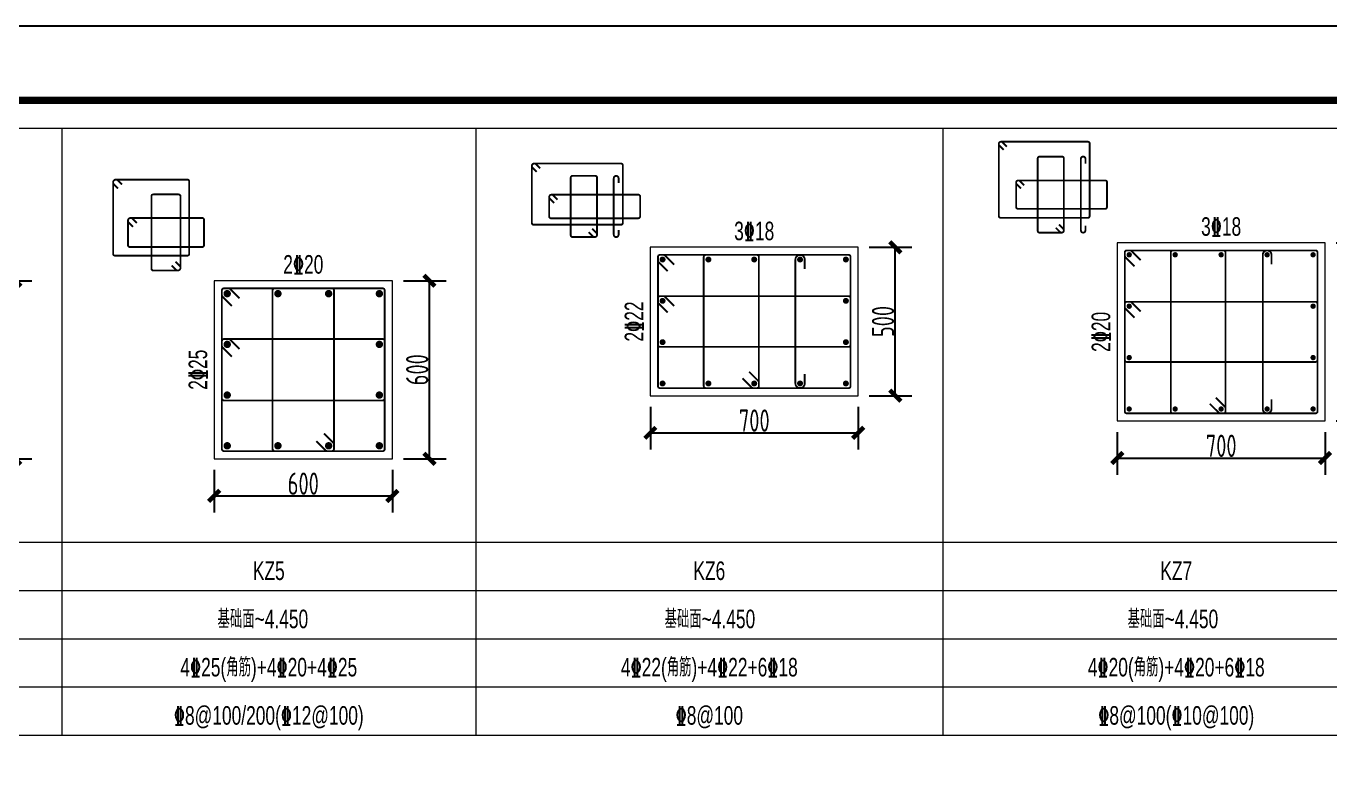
# Model space of a CAD drawing. Extents: x -695511 to 885008, y -751583 to -95266.
# Drawn here: x 273576 to 291143, y -246034 to -236036 of the extents above; entities that cross this region are included whole.
import ezdxf
from ezdxf.enums import TextEntityAlignment as Align

# ---------------------------------------------------------------- set-up
doc = ezdxf.new("R2010")
doc.units = 0
doc.header["$LTSCALE"] = 1000
doc.header["$MEASUREMENT"] = 0
doc.layers.add('PUB_TITLE', color=4, linetype='Continuous')
for name, color, linetype, lineweight in [('柱原位标注', 7, 'Continuous', 18), ('柱尺寸标注', 3, 'Continuous', 18), ('柱截面轮廓', 7, 'Continuous', 18), ('柱箍筋', 1, 'Continuous', 25), ('柱纵筋', 1, 'Continuous', 70), ('柱表文字', 7, 'Continuous', 18), ('柱表边线', 253, 'Continuous', 18)]:
    doc.layers.add(name, color=color, linetype=linetype, lineweight=lineweight)
doc.styles.add('样式 1', font='GS_TXT.shx', dxfattribs={"width": 0.7, "height": 375, "bigfont": 'yjkchn.shx'})
doc.styles.add('盈建科标注', font='yjkeng.shx', dxfattribs={"width": 0.7, "height": 300, "bigfont": 'yjkchn.shx'})
doc.dimstyles.new('盈建科结构', dxfattribs={"dimscale": 150, "dimtxt": 2.5, "dimasz": 1, "dimexe": 1.5, "dimexo": 1.5, "dimgap": 1, "dimtad": 1, "dimdec": 0, "dimzin": 0, "dimdsep": 46, "dimtxsty": '盈建科标注', "dimblk": 'ARCHTICK', "dimcen": 0.09, "dimclrt": 7, "dimadec": 0, "dimazin": 0, "dimtfac": 1, "dimtdec": 4, "dimtix": 1, "dimtmove": 2, "dimatfit": 3, "dimfxl": 1, "dimtolj": 1, "dimtzin": 0, "dimarcsym": 0})

# ---------------------------------------------------------------- blocks, each defined once
blk = doc.blocks.new('_ArchTick')
at = {"color": 0, "linetype": 'ByBlock', "const_width": 0.4}
blk.add_lwpolyline([(-0.5, -0.5), (0.5, 0.5)], dxfattribs=at)
blk = doc.blocks.new('*D299')
at = {"layer": 'Defpoints', "color": 0, "transparency": 16777216}
for p in [(272931, -239468), (273431, -239468), (272931, -241868)]:
    blk.add_point(p, dxfattribs=at)
at = {"layer": '柱尺寸标注', "color": 0, "lineweight": -2, "transparency": 16777216}
for p, q in [((273081, -239468), (273656, -239468)), ((273431, -241868), (273431, -239468)), ((273081, -241868), (273656, -241868))]:
    blk.add_line(p, q, dxfattribs=at)
at = {"layer": '柱尺寸标注', "color": 0, "linetype": 'ByBlock', "lineweight": -2, "transparency": 16777216, "xscale": 150, "yscale": 150, "zscale": 150}
for p, rotation in [((273431, -239468), 90), ((273431, -241868), 270)]:
    blk.add_blockref('_ArchTick', p, dxfattribs=dict(at, rotation=rotation))
at = {"layer": '柱尺寸标注', "color": 7, "lineweight": 18, "transparency": 16777216, "insert": (273266, -240668), "char_height": 300, "attachment_point": 5, "rotation": 90, "style": '盈建科标注'}
blk.add_mtext('\\A1;600', dxfattribs=at)
blk = doc.blocks.new('*D300')
at = {"layer": 'Defpoints', "color": 0, "transparency": 16777216}
for p in [(276111, -241868), (278511, -241868), (278511, -242368)]:
    blk.add_point(p, dxfattribs=at)
at = {"layer": '柱尺寸标注', "color": 0, "lineweight": -2, "transparency": 16777216}
for p, q in [((276111, -242018), (276111, -242593)), ((278511, -242018), (278511, -242593)), ((276111, -242368), (278511, -242368))]:
    blk.add_line(p, q, dxfattribs=at)
at = {"layer": '柱尺寸标注', "color": 0, "linetype": 'ByBlock', "lineweight": -2, "transparency": 16777216, "xscale": 150, "yscale": 150, "zscale": 150, "rotation": 180}
blk.add_blockref('_ArchTick', (276111, -242368), dxfattribs=at)
at = {"layer": '柱尺寸标注', "color": 0, "linetype": 'ByBlock', "lineweight": -2, "transparency": 16777216, "xscale": 150, "yscale": 150, "zscale": 150}
blk.add_blockref('_ArchTick', (278511, -242368), dxfattribs=at)
at = {"layer": '柱尺寸标注', "color": 7, "lineweight": 18, "transparency": 16777216, "insert": (277311, -242203), "char_height": 300, "attachment_point": 5, "style": '盈建科标注'}
blk.add_mtext('\\A1;600', dxfattribs=at)
blk = doc.blocks.new('*D301')
at = {"layer": 'Defpoints', "color": 0, "transparency": 16777216}
for p in [(278511, -239468), (279011, -239468), (278511, -241868)]:
    blk.add_point(p, dxfattribs=at)
at = {"layer": '柱尺寸标注', "color": 0, "lineweight": -2, "transparency": 16777216}
for p, q in [((278661, -239468), (279236, -239468)), ((279011, -241868), (279011, -239468)), ((278661, -241868), (279236, -241868))]:
    blk.add_line(p, q, dxfattribs=at)
at = {"layer": '柱尺寸标注', "color": 0, "linetype": 'ByBlock', "lineweight": -2, "transparency": 16777216, "xscale": 150, "yscale": 150, "zscale": 150}
for p, rotation in [((279011, -239468), 90), ((279011, -241868), 270)]:
    blk.add_blockref('_ArchTick', p, dxfattribs=dict(at, rotation=rotation))
at = {"layer": '柱尺寸标注', "color": 7, "lineweight": 18, "transparency": 16777216, "insert": (278846, -240668), "char_height": 300, "attachment_point": 5, "rotation": 90, "style": '盈建科标注'}
blk.add_mtext('\\A1;600', dxfattribs=at)
blk = doc.blocks.new('*D302')
at = {"layer": 'Defpoints', "color": 0, "transparency": 16777216}
for p in [(281987, -241018), (284787, -241018), (284787, -241518)]:
    blk.add_point(p, dxfattribs=at)
at = {"layer": '柱尺寸标注', "color": 0, "lineweight": -2, "transparency": 16777216}
for p, q in [((281987, -241168), (281987, -241743)), ((284787, -241168), (284787, -241743)), ((281987, -241518), (284787, -241518))]:
    blk.add_line(p, q, dxfattribs=at)
at = {"layer": '柱尺寸标注', "color": 0, "linetype": 'ByBlock', "lineweight": -2, "transparency": 16777216, "xscale": 150, "yscale": 150, "zscale": 150, "rotation": 180}
blk.add_blockref('_ArchTick', (281987, -241518), dxfattribs=at)
at = {"layer": '柱尺寸标注', "color": 0, "linetype": 'ByBlock', "lineweight": -2, "transparency": 16777216, "xscale": 150, "yscale": 150, "zscale": 150}
blk.add_blockref('_ArchTick', (284787, -241518), dxfattribs=at)
at = {"layer": '柱尺寸标注', "color": 7, "lineweight": 18, "transparency": 16777216, "insert": (283387, -241353), "char_height": 300, "attachment_point": 5, "style": '盈建科标注'}
blk.add_mtext('\\A1;700', dxfattribs=at)
blk = doc.blocks.new('*D303')
at = {"layer": 'Defpoints', "color": 0, "transparency": 16777216}
for p in [(284787, -239018), (285287, -239018), (284787, -241018)]:
    blk.add_point(p, dxfattribs=at)
at = {"layer": '柱尺寸标注', "color": 0, "lineweight": -2, "transparency": 16777216}
for p, q in [((284937, -239018), (285512, -239018)), ((285287, -241018), (285287, -239018)), ((284937, -241018), (285512, -241018))]:
    blk.add_line(p, q, dxfattribs=at)
at = {"layer": '柱尺寸标注', "color": 0, "linetype": 'ByBlock', "lineweight": -2, "transparency": 16777216, "xscale": 150, "yscale": 150, "zscale": 150}
for p, rotation in [((285287, -239018), 90), ((285287, -241018), 270)]:
    blk.add_blockref('_ArchTick', p, dxfattribs=dict(at, rotation=rotation))
at = {"layer": '柱尺寸标注', "color": 7, "lineweight": 18, "transparency": 16777216, "insert": (285122, -240018), "char_height": 300, "attachment_point": 5, "rotation": 90, "style": '盈建科标注'}
blk.add_mtext('\\A1;500', dxfattribs=at)
blk = doc.blocks.new('*D304')
at = {"layer": 'Defpoints', "color": 0, "transparency": 16777216}
for p in [(288278, -241358), (291078, -241358), (291078, -241858)]:
    blk.add_point(p, dxfattribs=at)
at = {"layer": '柱尺寸标注', "color": 0, "lineweight": -2, "transparency": 16777216}
for p, q in [((288278, -241508), (288278, -242083)), ((291078, -241508), (291078, -242083)), ((288278, -241858), (291078, -241858))]:
    blk.add_line(p, q, dxfattribs=at)
at = {"layer": '柱尺寸标注', "color": 0, "linetype": 'ByBlock', "lineweight": -2, "transparency": 16777216, "xscale": 150, "yscale": 150, "zscale": 150, "rotation": 180}
blk.add_blockref('_ArchTick', (288278, -241858), dxfattribs=at)
at = {"layer": '柱尺寸标注', "color": 0, "linetype": 'ByBlock', "lineweight": -2, "transparency": 16777216, "xscale": 150, "yscale": 150, "zscale": 150}
blk.add_blockref('_ArchTick', (291078, -241858), dxfattribs=at)
at = {"layer": '柱尺寸标注', "color": 7, "lineweight": 18, "transparency": 16777216, "insert": (289678, -241693), "char_height": 300, "attachment_point": 5, "style": '盈建科标注'}
blk.add_mtext('\\A1;700', dxfattribs=at)
blk = doc.blocks.new('*D305')
at = {"layer": 'Defpoints', "color": 0, "transparency": 16777216}
for p in [(291078, -238958), (291578, -238958), (291078, -241358)]:
    blk.add_point(p, dxfattribs=at)
at = {"layer": '柱尺寸标注', "color": 0, "lineweight": -2, "transparency": 16777216}
for p, q in [((291228, -238958), (291803, -238958)), ((291578, -241358), (291578, -238958)), ((291228, -241358), (291803, -241358))]:
    blk.add_line(p, q, dxfattribs=at)
at = {"layer": '柱尺寸标注', "color": 0, "linetype": 'ByBlock', "lineweight": -2, "transparency": 16777216, "xscale": 150, "yscale": 150, "zscale": 150}
for p, rotation in [((291578, -238958), 90), ((291578, -241358), 270)]:
    blk.add_blockref('_ArchTick', p, dxfattribs=dict(at, rotation=rotation))
at = {"layer": '柱尺寸标注', "color": 7, "lineweight": 18, "transparency": 16777216, "insert": (291413, -240158), "char_height": 300, "attachment_point": 5, "rotation": 90, "style": '盈建科标注'}
blk.add_mtext('\\A1;600', dxfattribs=at)

msp = doc.modelspace()

# ---------------------------------------------------------------- linework, layer by layer
at = {"layer": 'PUB_TITLE'}
msp.add_lwpolyline([(245737.5, -295436.5), (329837.5, -295436.5), (329837.5, -236036.5), (245737.5, -236036.5)], close=True, dxfattribs=at)
at = {"layer": 'PUB_TITLE', "const_width": 100}
msp.add_lwpolyline([(248237.5, -294436.5), (328837.5, -294436.5), (328837.5, -237036.5), (248237.5, -237036.5)], close=True, dxfattribs=at)
at = {"layer": '柱截面轮廓', "lineweight": 18}
for points in [[(284786.6, -239017.8), (281986.6, -239017.8), (281986.6, -241017.8), (284786.6, -241017.8)], [(291077.5, -238957.8), (288277.5, -238957.8), (288277.5, -241357.8), (291077.5, -241357.8)], [(278511.2, -239467.8), (276111.2, -239467.8), (276111.2, -241867.8), (278511.2, -241867.8)]]:
    msp.add_lwpolyline(points, close=True, dxfattribs=at)
at = {"layer": '柱箍筋', "lineweight": 25, "const_width": 25}
for points in [[(286790.3, -237660.8), (286733.8, -237604.3, 0.6681786), (286681.7, -237625.8), (286681.7, -238595.3, 0.4142136), (286706.7, -238620.3), (287881.7, -238620.3, 0.4142136), (287906.7, -238595.3), (287906.7, -237620.3, 0.4142136), (287881.7, -237595.3), (286712.2, -237595.3, 0.6681786), (286690.6, -237647.4), (286747.2, -237704)], [(287449.4, -238754.8), (287506, -238811.4, 0.6681786), (287558, -238789.8), (287558, -237820.3, 0.4142136), (287533, -237795.3), (287231, -237795.3, 0.4142136), (287206, -237820.3), (287206, -238795.3, 0.4142136), (287231, -238820.3), (287527.5, -238820.3, 0.6681786), (287549.1, -238768.3), (287492.5, -238711.7)], [(287849, -238725.8), (287849, -238789.8, -1), (287788, -238789.8), (287788, -237825.8, -1), (287849, -237825.8), (287849, -237889.8)], [(280502.8, -237954.8), (280446.3, -237898.2, 0.6681786), (280390.8, -237921.2), (280390.8, -238688.7, 0.4142136), (280415.8, -238713.7), (281590.8, -238713.7, 0.4142136), (281615.8, -238688.7), (281615.8, -237913.7, 0.4142136), (281590.8, -237888.7), (280423.3, -237888.7, 0.6681786), (280400.3, -237944.1), (280456.9, -238000.7)], [(274869.2, -238172.9), (274812.7, -238116.3, 0.6681786), (274748.7, -238142.8), (274748.7, -239105.3, 0.4142136), (274773.7, -239130.3), (275748.7, -239130.3, 0.4142136), (275773.7, -239105.3), (275773.7, -238130.3, 0.4142136), (275748.7, -238105.3), (274786.2, -238105.3, 0.6681786), (274759.6, -238169.4), (274816.2, -238225.9)], [(281157.1, -238814.2), (281213.6, -238870.8, 0.6681786), (281269.1, -238847.8), (281269.1, -238080.3, 0.4142136), (281244.1, -238055.3), (280939.1, -238055.3, 0.4142136), (280914.1, -238080.3), (280914.1, -238855.3, 0.4142136), (280939.1, -238880.3), (281236.6, -238880.3, 0.6681786), (281259.6, -238824.9), (281203, -238768.3)], [(281559.1, -238783.8), (281559.1, -238847.8, -1), (281494.1, -238847.8), (281494.1, -238087.8, -1), (281559.1, -238087.8), (281559.1, -238151.8)], [(286980.5, -238225.3), (286924, -238168.7, -0.6681786), (286945.5, -238116.7), (288115, -238116.7, -0.4142136), (288140, -238141.7), (288140, -238474, -0.4142136), (288115, -238499), (286940, -238499, -0.4142136), (286915, -238474), (286915, -238147.2, -0.6681786), (286967.1, -238125.6), (287023.7, -238182.2)], [(275536.4, -239262.8), (275593, -239319.4, 0.6681786), (275657, -239292.8), (275657, -238330.3, 0.4142136), (275632, -238305.3), (275290.3, -238305.3, 0.4142136), (275265.3, -238330.3), (275265.3, -239305.3, 0.4142136), (275290.3, -239330.3), (275619.5, -239330.3, 0.6681786), (275646, -239266.3), (275589.4, -239209.7)], [(280690.2, -238420.7), (280633.6, -238364.1, -0.6681786), (280656.6, -238308.7), (281824.1, -238308.7, -0.4142136), (281849.1, -238333.7), (281849.1, -238602, -0.4142136), (281824.1, -238627), (280649.1, -238627, -0.4142136), (280624.1, -238602), (280624.1, -238341.2, -0.6681786), (280679.6, -238318.2), (280736.2, -238374.8)], [(275016.2, -238742.6), (274959.6, -238686, -0.6681786), (274986.2, -238622), (275948.7, -238622, -0.4142136), (275973.7, -238647), (275973.7, -238988.7, -0.4142136), (275948.7, -239013.7), (274973.7, -239013.7, -0.4142136), (274948.7, -238988.7), (274948.7, -238659.5, -0.6681786), (275012.7, -238633), (275069.2, -238689.6)], [(288593, -239190.6), (288470.1, -239067.7, 0.1989124), (288452.4, -239060.3), (288405, -239060.3, 0.4142136), (288380, -239085.3), (288380, -241230.3, 0.4142136), (288405, -241255.3), (290950, -241255.3, 0.4142136), (290975, -241230.3), (290975, -239085.3, 0.4142136), (290950, -239060.3), (288405, -239060.3, 0.4142136), (288380, -239085.3), (288380, -239132.7, 0.1989124), (288387.3, -239150.4), (288510.3, -239273.3)], [(289523, -241125.1), (289646, -241248, 0.1989124), (289663.6, -241255.3), (289711, -241255.3, 0.4142136), (289736, -241230.3), (289736, -239085.3, 0.4142136), (289711, -239060.3), (289024.5, -239060.3, 0.4142136), (288999.5, -239085.3), (288999.5, -241230.3, 0.4142136), (289024.5, -241255.3), (289711, -241255.3, 0.4142136), (289736, -241230.3), (289736, -241183, 0.1989124), (289728.7, -241165.3), (289605.7, -241042.3)], [(290355.5, -241068.8), (290355.5, -241196.8, -1), (290238.5, -241196.8), (290238.5, -239118.8, -1), (290355.5, -239118.8), (290355.5, -239246.8)], [(282308.9, -239251.8), (282185.2, -239128, 0.1989124), (282166.6, -239120.3), (282115.4, -239120.3, 0.4142136), (282089.1, -239146.6), (282089.1, -240889.1, 0.4142136), (282115.4, -240915.3), (284657.9, -240915.3, 0.4142136), (284684.1, -240889.1), (284684.1, -239146.6, 0.4142136), (284657.9, -239120.3), (282115.4, -239120.3, 0.4142136), (282089.1, -239146.6), (282089.1, -239197.8, 0.1989124), (282096.8, -239216.4), (282220.6, -239340.2)], [(283229.3, -240783.9), (283353, -240907.6, 0.1989124), (283371.6, -240915.3), (283422.9, -240915.3, 0.4142136), (283449.1, -240889.1), (283449.1, -239146.6, 0.4142136), (283422.9, -239120.3), (282732.9, -239120.3, 0.4142136), (282706.6, -239146.6), (282706.6, -240889.1, 0.4142136), (282732.9, -240915.3), (283422.9, -240915.3, 0.4142136), (283449.1, -240889.1), (283449.1, -240837.8, 0.1989124), (283441.4, -240819.3), (283317.7, -240695.5)], [(284066.6, -240724.8), (284066.6, -240852.8, -1), (283941.6, -240852.8), (283941.6, -239182.8, -1), (284066.6, -239182.8), (284066.6, -239310.8)], [(276450.6, -239704.7), (276325.3, -239579.5, 0.1989124), (276303.2, -239570.3), (276244.9, -239570.3, 0.4142136), (276213.7, -239601.6), (276213.7, -241734.1, 0.4142136), (276244.9, -241765.3), (278377.4, -241765.3, 0.4142136), (278408.7, -241734.1), (278408.7, -239601.6, 0.4142136), (278377.4, -239570.3), (276244.9, -239570.3, 0.4142136), (276213.7, -239601.6), (276213.7, -239659.9, 0.1989124), (276222.8, -239682), (276348, -239807.2)], [(277488.4, -241631), (277613.6, -241756.2, 0.1989124), (277635.7, -241765.3), (277694.1, -241765.3, 0.4142136), (277725.3, -241734.1), (277725.3, -239601.6, 0.4142136), (277694.1, -239570.3), (276928.2, -239570.3, 0.4142136), (276897, -239601.6), (276897, -241734.1, 0.4142136), (276928.2, -241765.3), (277694.1, -241765.3, 0.4142136), (277725.3, -241734.1), (277725.3, -241675.7, 0.1989124), (277716.2, -241653.7), (277591, -241528.4)], [(282220.6, -239896.8), (282096.8, -239773.1, -0.1989124), (282089.1, -239754.5), (282089.1, -239703.3, -0.4142136), (282115.4, -239677), (284657.9, -239677, -0.4142136), (284684.1, -239703.3), (284684.1, -240332.4, -0.4142136), (284657.9, -240358.7), (282115.4, -240358.7, -0.4142136), (282089.1, -240332.4), (282089.1, -239703.3, -0.4142136), (282115.4, -239677), (282166.6, -239677, -0.1989124), (282185.2, -239684.7), (282308.9, -239808.4)], [(288510.3, -239966), (288387.3, -239843.1, -0.1989124), (288380, -239825.4), (288380, -239778, -0.4142136), (288405, -239753), (290950, -239753, -0.4142136), (290975, -239778), (290975, -240537.7, -0.4142136), (290950, -240562.7), (288405, -240562.7, -0.4142136), (288380, -240537.7), (288380, -239778, -0.4142136), (288405, -239753), (288452.4, -239753, -0.1989124), (288470.1, -239760.3), (288593, -239883.3)], [(276348, -240490.6), (276222.8, -240365.4, -0.1989124), (276213.7, -240343.3), (276213.7, -240284.9, -0.4142136), (276244.9, -240253.7), (278377.4, -240253.7, -0.4142136), (278408.7, -240284.9), (278408.7, -241050.8, -0.4142136), (278377.4, -241082), (276244.9, -241082, -0.4142136), (276213.7, -241050.8), (276213.7, -240284.9, -0.4142136), (276244.9, -240253.7), (276303.2, -240253.7, -0.1989124), (276325.3, -240262.8), (276450.6, -240388)]]:
    msp.add_lwpolyline(points, format="xyb", dxfattribs=at)
at = {"layer": '柱纵筋', "lineweight": 70}
for points, const_width in [([(288456.5, -239118.8, 1), (288420.5, -239118.8, 1)], 36), ([(290934.5, -239118.8, 1), (290898.5, -239118.8, 1)], 36), ([(282171.6, -239182.8, 1), (282131.6, -239182.8, 1)], 40), ([(284641.6, -239182.8, 1), (284601.6, -239182.8, 1)], 40), ([(276311.2, -239642.8, 1), (276261.2, -239642.8, 1)], 50), ([(278361.2, -239642.8, 1), (278311.2, -239642.8, 1)], 50), ([(288456.5, -239811.5, 1), (288420.5, -239811.5, 1)], 36), ([(290934.5, -239811.5, 1), (290898.5, -239811.5, 1)], 36), ([(276311.2, -240326.2, 1), (276261.2, -240326.2, 1)], 50), ([(278361.2, -240326.2, 1), (278311.2, -240326.2, 1)], 50), ([(288456.5, -240504.2, 1), (288420.5, -240504.2, 1)], 36), ([(290934.5, -240504.2, 1), (290898.5, -240504.2, 1)], 36), ([(282171.6, -240852.8, 1), (282131.6, -240852.8, 1)], 40), ([(284641.6, -240852.8, 1), (284601.6, -240852.8, 1)], 40), ([(276311.2, -241009.5, 1), (276261.2, -241009.5, 1)], 50), ([(278361.2, -241009.5, 1), (278311.2, -241009.5, 1)], 50), ([(288456.5, -241196.8, 1), (288420.5, -241196.8, 1)], 36), ([(290934.5, -241196.8, 1), (290898.5, -241196.8, 1)], 36), ([(276311.2, -241692.8, 1), (276261.2, -241692.8, 1)], 50), ([(278361.2, -241692.8, 1), (278311.2, -241692.8, 1)], 50)]:
    msp.add_lwpolyline(points, format="xyb", close=True, dxfattribs=dict(at, const_width=const_width))
at = {"layer": '柱纵筋', "lineweight": 35}
for points, const_width in [([(289076, -239118.8, 1), (289040, -239118.8, 1)], 36), ([(289695.5, -239118.8, 1), (289659.5, -239118.8, 1)], 36), ([(290315, -239118.8, 1), (290279, -239118.8, 1)], 36), ([(282789.1, -239182.8, 1), (282749.1, -239182.8, 1)], 40), ([(283406.6, -239182.8, 1), (283366.6, -239182.8, 1)], 40), ([(284024.1, -239182.8, 1), (283984.1, -239182.8, 1)], 40), ([(276994.5, -239642.8, 1), (276944.5, -239642.8, 1)], 50), ([(277677.8, -239642.8, 1), (277627.8, -239642.8, 1)], 50), ([(282171.6, -239739.5, 1), (282131.6, -239739.5, 1)], 40), ([(284641.6, -239739.5, 1), (284601.6, -239739.5, 1)], 40), ([(282171.6, -240296.2, 1), (282131.6, -240296.2, 1)], 40), ([(284641.6, -240296.2, 1), (284601.6, -240296.2, 1)], 40), ([(282789.1, -240852.8, 1), (282749.1, -240852.8, 1)], 40), ([(283406.6, -240852.8, 1), (283366.6, -240852.8, 1)], 40), ([(284024.1, -240852.8, 1), (283984.1, -240852.8, 1)], 40), ([(289076, -241196.8, 1), (289040, -241196.8, 1)], 36), ([(289695.5, -241196.8, 1), (289659.5, -241196.8, 1)], 36), ([(290315, -241196.8, 1), (290279, -241196.8, 1)], 36), ([(276994.5, -241692.8, 1), (276944.5, -241692.8, 1)], 50), ([(277677.8, -241692.8, 1), (277627.8, -241692.8, 1)], 50)]:
    msp.add_lwpolyline(points, format="xyb", close=True, dxfattribs=dict(at, const_width=const_width))
at = {"layer": '柱表边线', "lineweight": 18}
for p, q in [((267796.2, -237412.8), (274056.2, -237412.8)), ((274056.2, -237412.8), (274056.2, -242992.8)), ((274056.2, -237412.8), (274056.2, -242992.8)), ((274056.2, -237412.8), (274056.2, -242992.8)), ((274056.2, -237412.8), (274056.2, -242992.8)), ((274056.2, -237412.8), (279636.2, -237412.8)), ((279636.2, -237412.8), (279636.2, -241972.8)), ((279636.2, -237412.8), (279636.2, -241972.8)), ((279636.2, -237412.8), (279636.2, -241972.8)), ((279636.2, -237412.8), (279636.2, -241972.8)), ((279636.2, -237412.8), (279636.2, -242992.8)), ((279636.2, -237412.8), (279636.2, -242992.8)), ((279636.2, -237412.8), (285927.1, -237412.8)), ((285927.1, -237412.8), (285927.1, -242992.8)), ((285927.1, -237412.8), (285927.1, -242992.8)), ((285927.1, -237412.8), (285927.1, -242992.8)), ((285927.1, -237412.8), (285927.1, -242992.8)), ((285927.1, -237412.8), (292218, -237412.8)), ((279636.2, -241972.8), (279636.2, -242622.8)), ((279636.2, -241972.8), (279636.2, -242622.8)), ((279636.2, -241972.8), (279636.2, -242622.8)), ((279636.2, -241972.8), (279636.2, -242622.8)), ((279636.2, -242622.8), (279636.2, -243272.8)), ((279636.2, -242622.8), (279636.2, -243272.8)), ((279636.2, -242622.8), (279636.2, -243272.8)), ((279636.2, -242622.8), (279636.2, -243272.8)), ((267796.2, -242992.8), (274056.2, -242992.8)), ((274056.2, -242992.8), (274056.2, -243642.8)), ((274056.2, -242992.8), (274056.2, -243642.8)), ((274056.2, -242992.8), (274056.2, -243642.8)), ((274056.2, -242992.8), (279636.2, -242992.8)), ((274056.2, -242992.8), (274056.2, -243642.8)), ((279636.2, -242992.8), (279636.2, -243642.8)), ((279636.2, -242992.8), (285927.1, -242992.8)), ((279636.2, -242992.8), (279636.2, -243642.8)), ((285927.1, -242992.8), (285927.1, -243642.8)), ((285927.1, -242992.8), (285927.1, -243642.8)), ((285927.1, -242992.8), (285927.1, -243642.8)), ((285927.1, -242992.8), (292218, -242992.8)), ((285927.1, -242992.8), (285927.1, -243642.8)), ((279636.2, -243272.8), (279636.2, -243922.8)), ((279636.2, -243272.8), (279636.2, -243922.8)), ((279636.2, -243272.8), (279636.2, -243922.8)), ((279636.2, -243272.8), (279636.2, -243922.8)), ((267796.2, -243642.8), (274056.2, -243642.8)), ((274056.2, -243642.8), (274056.2, -244292.8)), ((274056.2, -243642.8), (274056.2, -244292.8)), ((274056.2, -243642.8), (274056.2, -244292.8)), ((274056.2, -243642.8), (279636.2, -243642.8)), ((274056.2, -243642.8), (274056.2, -244292.8)), ((279636.2, -243642.8), (279636.2, -244292.8)), ((279636.2, -243642.8), (285927.1, -243642.8)), ((279636.2, -243642.8), (279636.2, -244292.8)), ((285927.1, -243642.8), (285927.1, -244292.8)), ((285927.1, -243642.8), (285927.1, -244292.8)), ((285927.1, -243642.8), (285927.1, -244292.8)), ((285927.1, -243642.8), (292218, -243642.8)), ((285927.1, -243642.8), (285927.1, -244292.8)), ((279636.2, -243922.8), (279636.2, -244572.8)), ((279636.2, -243922.8), (279636.2, -244572.8)), ((279636.2, -243922.8), (279636.2, -244572.8)), ((279636.2, -243922.8), (279636.2, -244572.8)), ((267796.2, -244292.8), (274056.2, -244292.8)), ((274056.2, -244292.8), (274056.2, -244942.8)), ((274056.2, -244292.8), (274056.2, -244942.8)), ((274056.2, -244292.8), (274056.2, -244942.8)), ((274056.2, -244292.8), (279636.2, -244292.8)), ((274056.2, -244292.8), (274056.2, -244942.8)), ((279636.2, -244292.8), (279636.2, -244942.8)), ((279636.2, -244292.8), (285927.1, -244292.8)), ((279636.2, -244292.8), (279636.2, -244942.8)), ((285927.1, -244292.8), (285927.1, -244942.8)), ((285927.1, -244292.8), (285927.1, -244942.8)), ((285927.1, -244292.8), (285927.1, -244942.8)), ((285927.1, -244292.8), (292218, -244292.8)), ((285927.1, -244292.8), (285927.1, -244942.8)), ((267796.2, -244942.8), (274056.2, -244942.8)), ((274056.2, -244942.8), (274056.2, -245592.8)), ((274056.2, -244942.8), (274056.2, -245592.8)), ((274056.2, -244942.8), (274056.2, -245592.8)), ((274056.2, -244942.8), (279636.2, -244942.8)), ((274056.2, -244942.8), (274056.2, -245592.8)), ((279636.2, -244942.8), (279636.2, -245592.8)), ((279636.2, -244942.8), (285927.1, -244942.8)), ((279636.2, -244942.8), (279636.2, -245592.8)), ((285927.1, -244942.8), (285927.1, -245592.8)), ((285927.1, -244942.8), (285927.1, -245592.8)), ((285927.1, -244942.8), (285927.1, -245592.8)), ((285927.1, -244942.8), (292218, -244942.8)), ((285927.1, -244942.8), (285927.1, -245592.8)), ((267796.2, -245592.8), (274056.2, -245592.8)), ((274056.2, -245592.8), (279636.2, -245592.8)), ((279636.2, -245592.8), (285927.1, -245592.8)), ((279636.2, -245592.8), (285432.5, -245592.8)), ((285927.1, -245592.8), (292218, -245592.8))]:
    msp.add_line(p, q, dxfattribs=at)

# ---------------------------------------------------------------- texts
at = {"layer": '柱原位标注', "style": '样式 1', "width": 0.7}
for s, p in [('3%%13218', (283386.6, -238997.8)), ('3%%13218', (289677.5, -238937.8)), ('2%%13220', (277311.2, -239447.8))]:
    msp.add_text(s, height=250, dxfattribs=at).set_placement(p, align=Align.BOTTOM_CENTER)
for s, p in [('2%%13222', (281966.6, -240017.8)), ('2%%13220', (288257.5, -240157.8)), ('2%%13225', (276091.2, -240667.8))]:
    msp.add_text(s, height=250, rotation=90, dxfattribs=at).set_placement(p, align=Align.BOTTOM_CENTER)
at = {"layer": '柱表文字', "style": '样式 1', "width": 0.7}
for s, p in [('KZ5', (276846.2, -243376.3)), ('KZ6', (282781.6, -243376.3)), ('KZ7', (289072.5, -243376.3)), ('基础面~4.450', (276766.7, -244026.3)), ('基础面~4.450', (282789.7, -244026.3)), ('基础面~4.450', (289027.7, -244026.3)), ('4%%13225(角筋)+4%%13220+4%%13225', (276846.2, -244676.3)), ('4%%13222(角筋)+4%%13222+6%%13218', (282781.6, -244676.3)), ('4%%13220(角筋)+4%%13220+6%%13218', (289072.5, -244676.3)), ('%%1328@100/200(%%13212@100)', (276846.2, -245326.3)), ('%%1328@100', (282781.6, -245326.3)), ('%%1328@100(%%13210@100)', (289072.5, -245326.3))]:
    msp.add_text(s, height=250, dxfattribs=at).set_placement(p, align=Align.MIDDLE_CENTER)

# ---------------------------------------------------------------- dimensions: what is measured, and where the dimension line sits
at = {"layer": '柱尺寸标注', "lineweight": 18}
for p1, p2, picture, middle in [((291077.5, -241357.8), (291077.5, -238957.8), '*D305', (291412.5, -240157.8)), ((284786.6, -241017.8), (284786.6, -239017.8), '*D303', (285121.6, -240017.8)), ((272931.2, -241867.8), (272931.2, -239467.8), '*D299', (273266.2, -240667.8)), ((278511.2, -241867.8), (278511.2, -239467.8), '*D301', (278846.2, -240667.8)), ((281986.6, -241017.8), (284786.6, -241017.8), '*D302', (283386.6, -241352.8)), ((288277.5, -241357.8), (291077.5, -241357.8), '*D304', (289677.5, -241692.8)), ((276111.2, -241867.8), (278511.2, -241867.8), '*D300', (277311.2, -242202.8))]:
    dim = msp.add_aligned_dim(p1=p1, p2=p2, distance=-500, dimstyle='盈建科结构', override={"dimexo": 1, "dimgap": 0.1, "dimlfac": 0.25, "dimrnd": 5}, dxfattribs=at)
    dim.commit()
    dim.dimension.update_dxf_attribs({"geometry": picture, "text_midpoint": middle})

doc.saveas('drawing.dxf')
